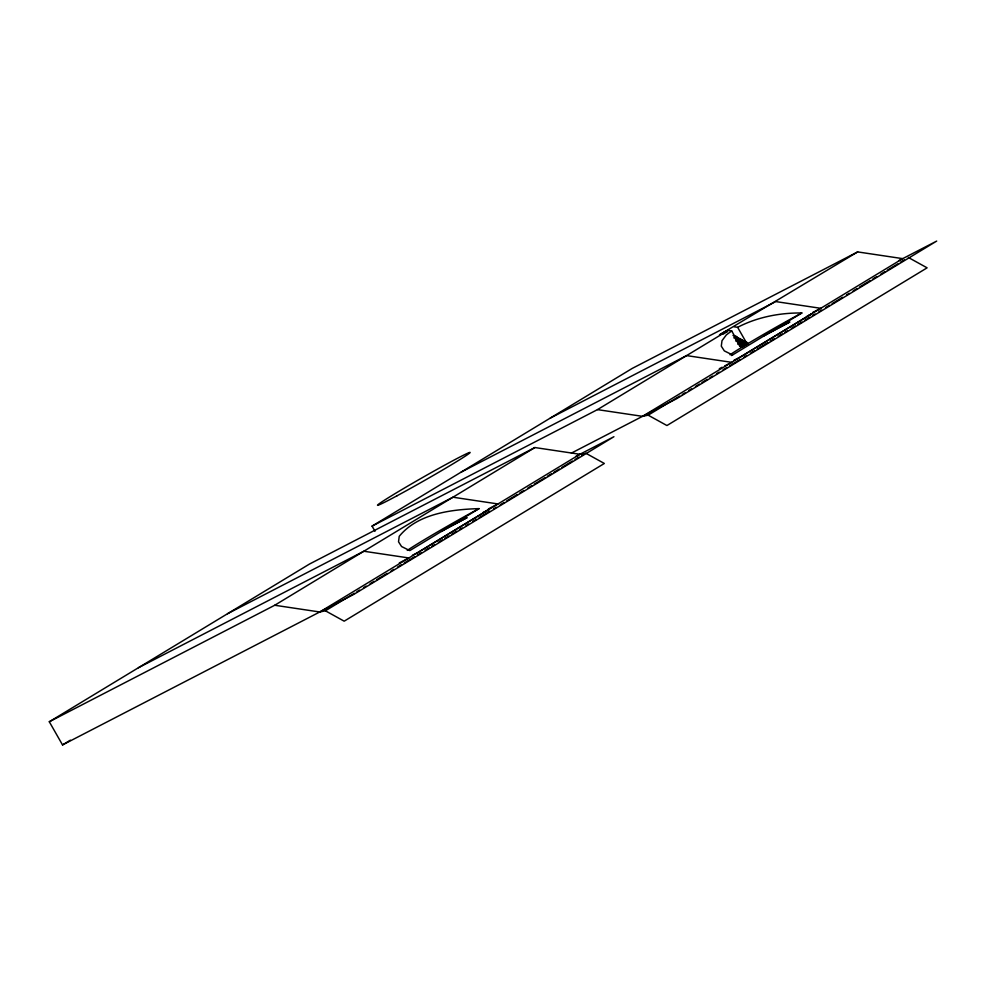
<?xml version="1.0" encoding="UTF-8"?>
<svg xmlns="http://www.w3.org/2000/svg" width="986" height="986" viewBox="0 0 986 986"><rect width="100%" height="100%" fill="white"/><g stroke="black" fill="none" stroke-linecap="round" stroke-linejoin="round"><path stroke-width="1.48" d="M742.187 345.162L740.622 346.579L731.686 330.914L728.186 330.396L719.472 334.895L857.66 251.911L902.708 258.64L642.527 416.339L597.479 409.621L372.067 526.117L375 531.269M731.686 330.914L726.399 334.846L721.998 340.688L721.296 346.16L724.328 350.893L732.549 354.972L801.84 312.981C779.79 312.735 757.273 317.098 737.627 327.315L734.126 326.785M575.836 456.395L613.933 436.712L353.764 594.41L62.525 744.923L49.3 721.752L309.481 564.054L534.893 447.545L579.941 454.275L582.763 453.696M372.067 526.117L632.236 368.407L857.66 251.911M720.211 334.513L726.152 330.914L726.744 331.937L727.397 331.604M49.3 721.752L274.724 605.256L534.893 447.545M597.479 409.621L728.186 330.396M723.182 334.106L726.744 331.937M733.757 337.865L736.135 336.423L737.959 338.149L747.351 342.623L747.943 343.658L741.916 347.306L738.921 344.853L744.861 341.255M62.525 744.923L70.388 740.166M735.001 338.555L737.38 337.113M735.593 339.578L738.625 337.804M735.642 340.996L739.87 338.494M736.899 341.686L741.115 339.184M737.614 342.746L742.372 339.874M737.676 344.163L743.617 340.564M746.106 341.932L739.512 345.876L740.166 345.544L742.002 347.257M740.757 346.567L747.351 342.623M479.073 508.616L409.794 550.607L401.561 546.527L398.529 541.795L399.231 536.322C417.879 513.472 451.292 509.479 479.073 508.616L477.544 509.417A53.392 1.775 -29.7 0 0 407.267 550.41M274.724 605.256L319.76 611.986L579.941 454.275M319.76 611.986L325.405 610.802L354.307 593.289M356.944 591.686L359.57 590.096M363.514 587.705L366.139 586.115M370.083 583.724L374.027 581.333M376.652 579.743L387.165 573.371M391.109 570.98L393.734 569.39M397.678 566.999L401.61 564.608M404.248 563.018L414.761 556.646M417.386 555.056L421.33 552.665M425.274 550.274L429.206 547.883M431.843 546.293L434.469 544.703M438.413 542.312L442.357 539.921M444.982 538.331L448.926 535.94M451.551 534.338L456.801 531.158M459.439 529.568L462.064 527.966M466.008 525.587L468.633 523.985M472.577 521.594L476.521 519.215M479.147 517.613L489.66 511.241M493.592 508.85L496.229 507.26M500.173 504.869L504.105 502.49M506.742 500.888L517.256 494.516M519.881 492.926L523.825 490.535M527.756 488.144L531.7 485.753M534.338 484.163L544.839 477.791M547.476 476.201L551.42 473.81M554.046 472.22L559.296 469.028M561.921 467.438L572.435 461.066M575.072 459.476L579.004 457.085M581.641 455.495L584.267 453.905M642.527 416.339L648.159 415.168L679.699 396.052M682.324 394.462L684.962 392.872M688.906 390.481L691.531 388.878M695.475 386.5L699.407 384.109M702.044 382.506L707.295 379.327M709.92 377.737L712.558 376.134M716.489 373.756L719.127 372.153M723.071 369.762L727.002 367.384M729.64 365.781L740.153 359.409M744.085 357.018L746.722 355.428M750.654 353.037L754.598 350.646M757.236 349.056L767.737 342.684M770.374 341.094L774.318 338.703M778.25 336.312L782.194 333.921M784.819 332.331L787.457 330.741M791.388 328.35L795.332 325.959M797.97 324.369L801.901 321.978M804.539 320.388L809.789 317.196M812.415 315.606L815.052 314.016M818.984 311.625L821.621 310.035M825.553 307.644L829.497 305.253M832.135 303.663L842.636 297.291M846.58 294.9L849.217 293.31M853.149 290.919L857.093 288.528M859.718 286.938L870.231 280.566M872.869 278.964L876.8 276.585M880.745 274.194L884.688 271.803M887.314 270.213L897.827 263.841M900.464 262.239L904.396 259.848M801.84 312.981L800.312 313.782A53.392 1.775 -29.7 0 0 730.034 354.775M550.299 418.076L775.711 301.58L820.759 308.31L812.55 312.55M461.177 472.097L686.601 355.601L731.649 362.33L724.809 365.868M732.98 335.388L736.135 336.423M898.603 260.76L936.7 241.077L676.519 398.775L571.375 453.116M747.943 343.658L734.139 336.115M770.078 332.22L789.872 321.991L764.138 335.819M227.532 613.723L452.956 497.215L498.004 503.945L488.415 508.899M138.422 667.732L363.834 551.236L408.882 557.965L399.305 562.92M719.324 368.69L722.072 367.273M447.324 527.855L467.105 517.625L441.383 531.454M731.439 355.527L732.549 354.972M742.976 344.447L746.562 342.98L737.627 327.315M908.34 257.469L927.111 267.835L666.93 425.533L648.159 415.168M585.585 453.104L604.344 463.469L344.176 621.18L325.405 610.802M412.394 555.278A53.392 1.775 -29.7 0 0 417.793 552.567L489.093 509.355A53.392 1.775 -29.7 0 0 482.943 512.584M734.089 360.161A53.392 1.775 -29.7 0 0 740.56 356.92L811.848 313.708A53.392 1.775 -29.7 0 0 807.029 316.247M396.988 495.798A53.392 1.775 -29.7 0 0 469.94 452.771A53.392 1.775 -29.7 0 0 404.297 488.119A53.392 1.775 -29.7 0 0 396.988 495.798"/></g></svg>
